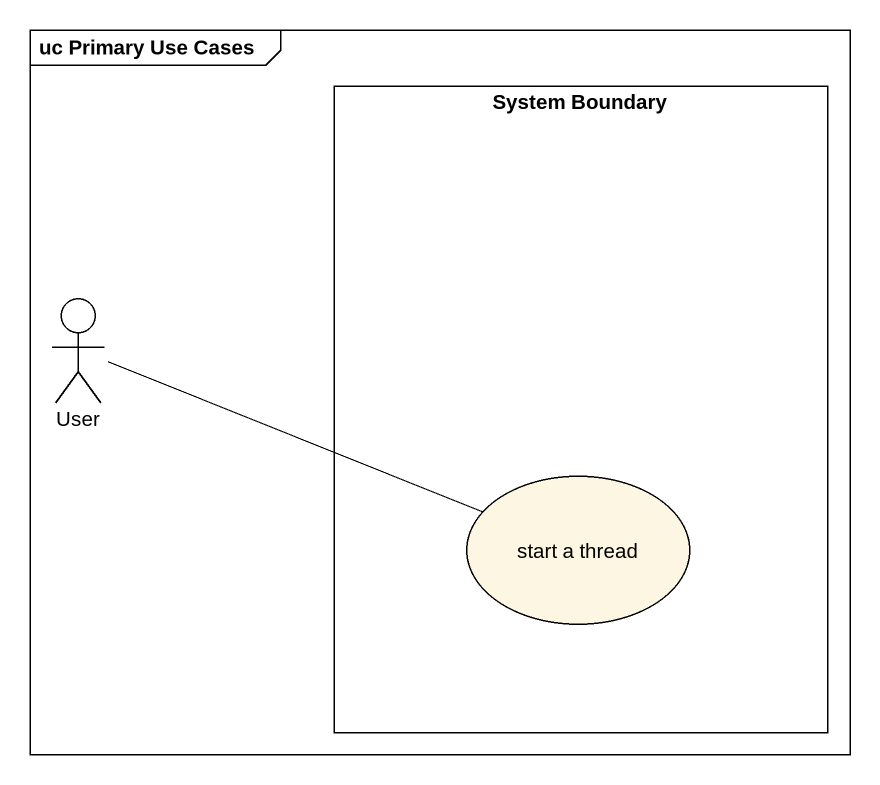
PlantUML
@startuml
mainframe uc Primary Use Cases
rectangle "System Boundary" as System_Boundary {
  usecase "start a thread" as start_a_thread
}
actor User
User -right- start_a_thread
@enduml
